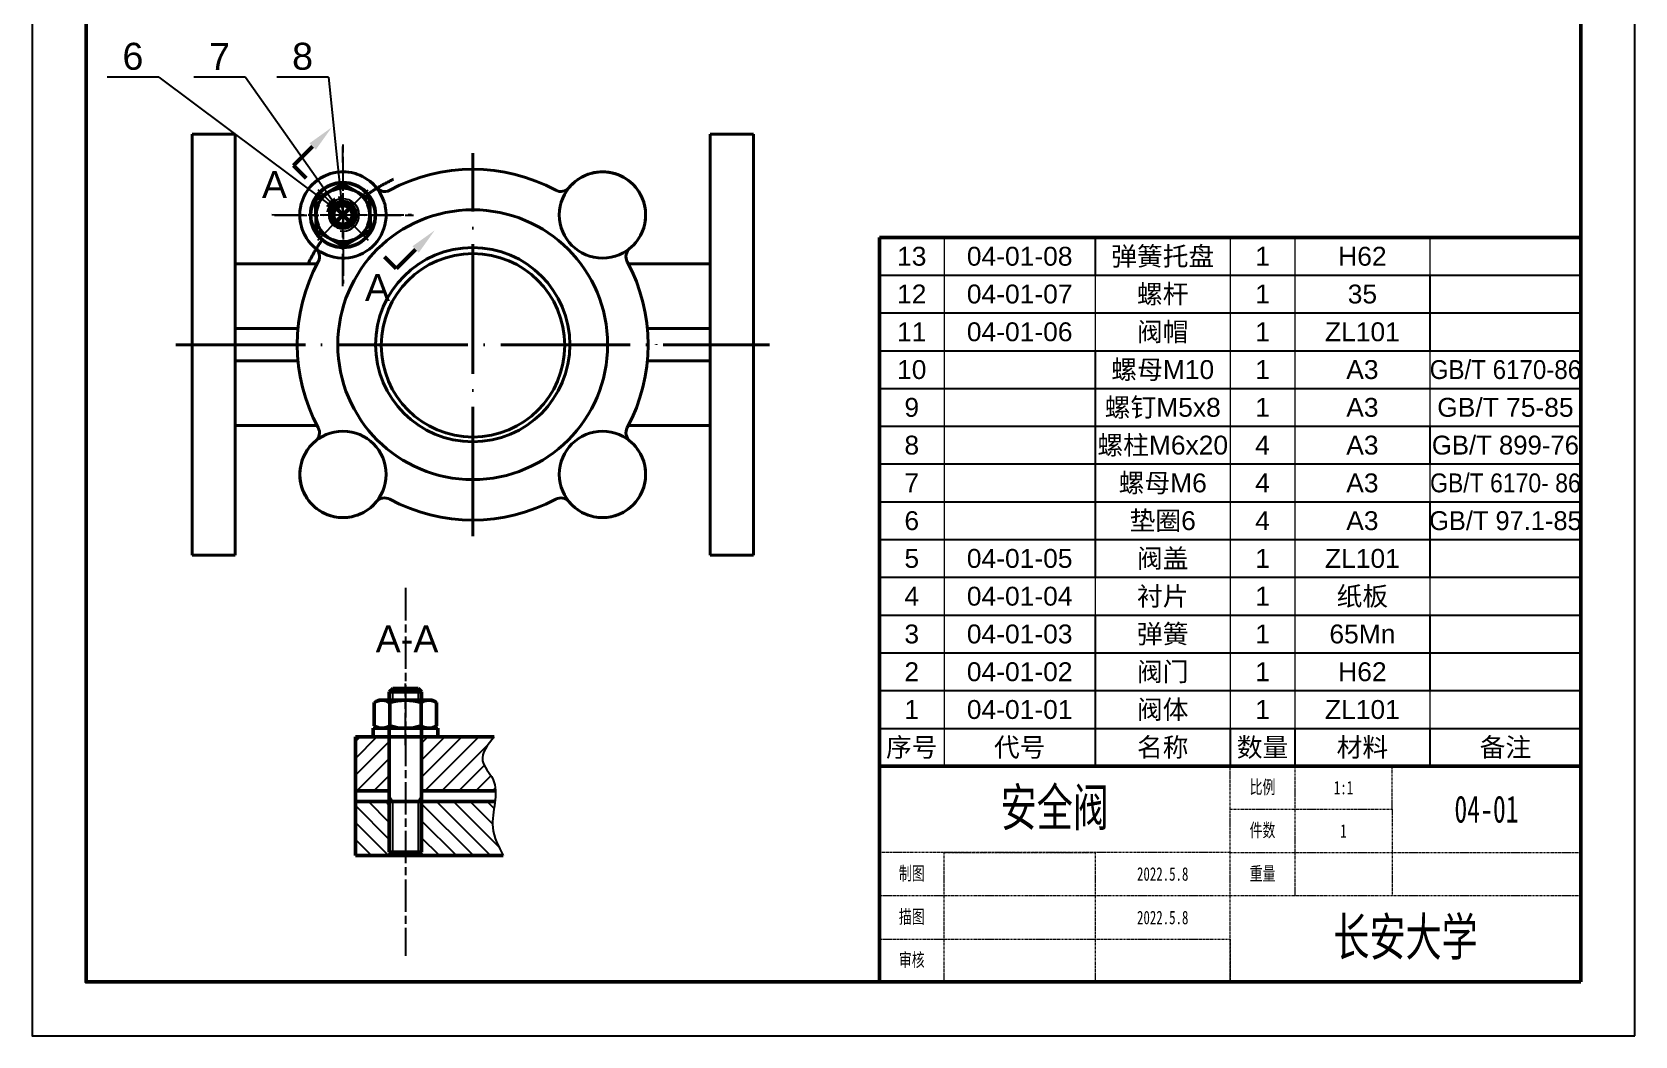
# Model space of a CAD drawing. Header units: millimetres. Extents: x 0 to 297, y 0 to 420.
# Drawn here: x 0 to 297, y 0 to 186 of the extents above; entities that cross this region are included whole.
import ezdxf

# ---------------------------------------------------------------- set-up
doc = ezdxf.new("R2010")
doc.units = ezdxf.units.MM
for name, pattern in [('ACAD_ISO04W100', [30, 24, -3, 0, -3]), ('AM_ISO08W050', [18, 12, -1.5, 3, -1.5]), ('AM_ISO08W050x2', [9, 6, -0.75, 1.5, -0.75]), ('CENTER2', [1.125, 0.75, -0.125, 0.125, -0.125])]:
    doc.linetypes.add(name, pattern=pattern)
for name, color, linetype, lineweight in [('AM_0N', 7, 'Continuous', 50), ('AM_10', 7, 'AM_ISO08W050', 50), ('AM_4N', 3, 'Continuous', 25), ('AM_5', 3, 'Continuous', 25), ('AM_7N', 4, 'AM_ISO08W050', 25), ('标题栏', 7, 'CENTER2', 15), ('粗实线', 7, 'Continuous', 50)]:
    doc.layers.add(name, color=color, linetype=linetype, lineweight=lineweight)
doc.layers.add('AM_12N', color=7, linetype='Continuous', lineweight=50, plot=False)
doc.layers.add('文字', color=7, linetype='Continuous')
doc.styles.get("Standard").update_dxf_attribs({"font": 'arial.ttf'})
doc.styles.add('汉字', font='simfang.ttf', dxfattribs={"width": 0.7, "height": 5})

# ---------------------------------------------------------------- blocks, each defined once
blk = doc.blocks.new('*U29')
at = {"layer": 'AM_0N'}
for p, q in [((598.74, 64.42), (598.08, 63.76)), ((604.08, 63.76), (598.08, 63.76)), ((598.08, 63.76), (598.08, 62.22)), ((598.74, 64.42), (603.41, 64.42)), ((603.41, 64.42), (604.08, 63.76)), ((604.08, 63.76), (604.08, 62.22)), ((598.08, 55.42), (598.08, 44.42)), ((604.08, 55.42), (604.08, 44.42)), ((598.08, 44.42), (598.08, 43.42)), ((598.08, 43.42), (598.08, 34.09)), ((604.08, 43.42), (598.08, 43.42)), ((604.08, 44.42), (604.08, 43.42)), ((604.08, 43.42), (604.08, 34.09)), ((598.08, 34.09), (598.74, 33.42)), ((604.08, 34.09), (598.08, 34.09)), ((603.41, 33.42), (598.74, 33.42)), ((604.08, 34.09), (603.41, 33.42))]:
    blk.add_line(p, q, dxfattribs=at)
at = {"layer": 'AM_4N'}
for p, q in [((598.69, 64.37), (598.69, 62.22)), ((603.46, 64.37), (603.46, 62.22)), ((598.08, 44.42), (598.69, 43.42)), ((598.69, 43.42), (598.69, 33.47)), ((604.08, 44.42), (603.46, 43.42)), ((603.46, 43.42), (603.46, 33.47))]:
    blk.add_line(p, q, dxfattribs=at)
at = {"layer": 'AM_7N', "linetype": 'AM_ISO08W050x2'}
blk.add_line((601.08, 83.02), (601.08, 14.82), dxfattribs=at)
blk = doc.blocks.new('*U30')
at = {"layer": 'AM_0N'}
for p, q in [((596.08, 57.02), (595.08, 57.02)), ((595.08, 57.02), (595.08, 55.42)), ((607.08, 57.02), (606.08, 57.02)), ((607.08, 55.42), (607.08, 57.02)), ((595.08, 55.42), (607.08, 55.42))]:
    blk.add_line(p, q, dxfattribs=at)
at = {"layer": 'AM_7N', "linetype": 'AM_ISO08W050x2'}
blk.add_line((601.08, 54.46), (601.08, 57.98), dxfattribs=at)
blk = doc.blocks.new('*U31')
at = {"layer": 'AM_0N'}
for p, q in [((595.3, 61.77), (596.08, 62.22)), ((595.3, 57.47), (595.3, 61.77)), ((596.08, 62.22), (606.08, 62.22)), ((598.19, 57.47), (598.19, 61.77)), ((603.96, 57.47), (603.96, 61.77)), ((606.85, 61.77), (606.08, 62.22)), ((606.85, 57.47), (606.85, 61.77)), ((595.3, 57.47), (596.08, 57.02)), ((596.08, 57.02), (606.08, 57.02)), ((606.85, 57.47), (606.08, 57.02))]:
    blk.add_line(p, q, dxfattribs=at)
for centre, radius, start, end in [((596.74, 59.67), 2.55, 55.5615, 115.5615), ((601.08, 52.68), 9.54, 72.383, 107.617), ((605.41, 59.67), 2.55, 64.4385, 124.4385), ((596.74, 59.57), 2.55, 244.4385, 304.4385), ((601.08, 66.56), 9.54, 252.383, 287.617), ((605.41, 59.57), 2.55, 235.5615, 295.5615)]:
    blk.add_arc(centre, radius, start, end, dxfattribs=at)
at = {"layer": 'AM_7N', "linetype": 'AM_ISO08W050x2'}
blk.add_line((601.08, 53.9), (601.08, 65.34), dxfattribs=at)
blk = doc.blocks.new('*U32')
at = {"layer": 'AM_0N'}
blk.add_circle((589.5, 152.15), 6, dxfattribs=at)
at = {"layer": 'AM_7N', "linetype": 'AM_ISO08W050x2'}
for p, q in [((589.45, 138.95), (589.55, 165.35)), ((576.3, 152.21), (602.7, 152.1))]:
    blk.add_line(p, q, dxfattribs=at)
blk = doc.blocks.new('*S6')
at = {"layer": 'AM_12N', "color": 4, "ltscale": 0.5}
for p, q in [((587.75, 150.4), (591.25, 153.9)), ((587.75, 153.9), (591.25, 150.4))]:
    blk.add_line(p, q, dxfattribs=at)
blk.add_circle((589.5, 152.15), 1.75, dxfattribs=at)
blk = doc.blocks.new('*U33')
at = {"layer": 'AM_0N'}
blk.add_circle((589.5, 152.15), 2.34, dxfattribs=at)
at = {"layer": 'AM_4N'}
blk.add_arc((589.5, 152.15), 2.39, 304.7855, 214.7855, dxfattribs=at)
at = {"layer": 'AM_7N', "linetype": 'AM_ISO08W050x2'}
for p, q in [((584.81, 147.5), (594.18, 156.8)), ((584.85, 156.84), (594.15, 147.47))]:
    blk.add_line(p, q, dxfattribs=at)
blk = doc.blocks.new('*S7')
at = {"layer": 'AM_12N', "color": 4, "ltscale": 0.5}
for p, q in [((587.75, 150.4), (591.25, 153.9)), ((587.75, 153.9), (591.25, 150.4))]:
    blk.add_line(p, q, dxfattribs=at)
blk.add_circle((589.5, 152.15), 1.75, dxfattribs=at)
blk = doc.blocks.new('*U34')
at = {"layer": 'AM_0N'}
for p, q in [((589.47, 157.93), (584.49, 155.02)), ((594.49, 155.06), (589.47, 157.93)), ((584.49, 155.02), (584.51, 149.24)), ((594.51, 149.29), (594.49, 155.06)), ((584.51, 149.24), (589.52, 146.38)), ((589.52, 146.38), (594.51, 149.29))]:
    blk.add_line(p, q, dxfattribs=at)
for radius in [5, 2.46]:
    blk.add_circle((589.5, 152.15), radius, dxfattribs=at)
at = {"layer": 'AM_4N'}
blk.add_arc((589.5, 152.15), 3, 260.2549, 170.2549, dxfattribs=at)
at = {"layer": 'AM_7N', "linetype": 'AM_ISO08W050x2'}
for p, q in [((589.44, 164.85), (589.55, 139.45)), ((576.8, 152.1), (602.2, 152.21))]:
    blk.add_line(p, q, dxfattribs=at)
blk = doc.blocks.new('*S8')
at = {"layer": 'AM_12N', "color": 4, "ltscale": 0.5}
for p, q in [((587.72, 150.43), (591.22, 153.93)), ((587.72, 153.93), (591.22, 150.43))]:
    blk.add_line(p, q, dxfattribs=at)
blk.add_circle((589.47, 152.18), 1.75, dxfattribs=at)
blk = doc.blocks.new('*S22')
at = {"layer": 'AM_5', "ltscale": 0.5}
for q in [(545.78, 177.68), (586.7, 154.25)]:
    blk.add_line((555.37, 177.68), q, dxfattribs=at)
at = {"layer": 'AM_5', "linetype": 'Continuous', "ltscale": 0.5}
blk.add_trace([(586.35, 153.78), (587.05, 154.72), (589.5, 152.15)], dxfattribs=at)
at = {"layer": 'AM_5', "color": 7, "ltscale": 0.5, "insert": (550.58, 178.99), "char_height": 5, "attachment_point": 8}
blk.add_mtext('6', dxfattribs=at)
blk = doc.blocks.new('*S23')
at = {"layer": 'AM_5', "ltscale": 0.5}
for q in [(561.84, 177.68), (587.45, 155.03)]:
    blk.add_line((571.42, 177.68), q, dxfattribs=at)
at = {"layer": 'AM_5', "linetype": 'Continuous', "ltscale": 0.5}
blk.add_trace([(586.97, 154.7), (587.93, 155.37), (589.47, 152.18)], dxfattribs=at)
at = {"layer": 'AM_5', "color": 7, "ltscale": 0.5, "insert": (566.63, 178.99), "char_height": 5, "attachment_point": 8}
blk.add_mtext('7', dxfattribs=at)
blk = doc.blocks.new('*S24')
at = {"layer": 'AM_5', "ltscale": 0.5}
for q in [(577.22, 177.68), (589.13, 155.63)]:
    blk.add_line((586.8, 177.68), q, dxfattribs=at)
at = {"layer": 'AM_5', "linetype": 'Continuous', "ltscale": 0.5}
blk.add_trace([(588.55, 155.57), (589.71, 155.69), (589.5, 152.15)], dxfattribs=at)
at = {"layer": 'AM_5', "color": 7, "ltscale": 0.5, "insert": (582.01, 178.99), "char_height": 5, "attachment_point": 8}
blk.add_mtext('8', dxfattribs=at)

msp = doc.modelspace()

# ---------------------------------------------------------------- hatches: boundary and pattern name
at = {"ltscale": 0.5}
h = msp.add_hatch(dxfattribs=at)
h.set_pattern_fill('ANSI31', color=256, scale=0.7)
h.set_pattern_definition([(45, (-690.9282, -83.3742), (-1.571545, 1.571545), [])])
h.paths.add_polyline_path([(59.938, 45.421), (66.188, 45.421), (66.188, 55.421), (63.188, 55.421), (61.188, 55.421), (59.938, 55.421)])
edge = h.paths.add_edge_path()
edge.add_spline(control_points=[(85.872, 45.421), (85.836, 46.18), (85.444, 48.16), (82.282, 51.252), (84.423, 53.926), (85.621, 55.421)], knot_values=[0, 0, 0, 0, 2.2989539, 6.1664576, 11.0734279, 11.0734279, 11.0734279, 11.0734279], degree=3, periodic=0)
edge.add_line((85.621, 55.421), (77.188, 55.421))
edge.add_line((77.188, 55.421), (75.188, 55.421))
edge.add_line((75.188, 55.421), (72.188, 55.421))
edge.add_line((72.188, 55.421), (72.188, 45.421))
edge.add_line((72.188, 45.421), (85.872, 45.421))
h = msp.add_hatch(dxfattribs=at)
h.set_pattern_fill('ANSI31', color=256, scale=0.7, angle=90)
h.set_pattern_definition([(135, (-690.9282, -83.3742), (-1.571545, -1.571545), [])])
edge = h.paths.add_edge_path()
edge.add_spline(control_points=[(87.312, 33.421), (86.42, 35.112), (84.771, 38.235), (85.574, 41.813), (85.769, 43.421)], knot_values=[13.0549934, 13.0549934, 13.0549934, 13.0549934, 18.6155899, 23.3303312, 23.3303312, 23.3303312, 23.3303312], degree=3, periodic=0)
edge.add_line((85.769, 43.421), (72.188, 43.421))
edge.add_line((72.188, 43.421), (72.188, 34.086))
edge.add_line((72.188, 34.086), (71.523, 33.421))
edge.add_line((71.523, 33.421), (87.312, 33.421))
h.paths.add_polyline_path([(66.188, 43.421), (59.938, 43.421), (59.938, 33.421), (66.852, 33.421), (66.188, 34.086)])

# ---------------------------------------------------------------- linework, layer by layer
at = {"lineweight": 40}
for p, q in [((29.652, 89.11), (29.652, 167.11)), ((29.652, 167.11), (37.652, 167.11)), ((37.652, 167.11), (37.652, 89.11)), ((133.652, 167.11), (125.652, 167.11)), ((125.652, 167.11), (125.652, 89.11)), ((133.652, 167.11), (133.652, 89.11)), ((37.652, 143.11), (52.821, 143.11)), ((110.484, 143.11), (125.652, 143.11)), ((37.652, 131.11), (49.291, 131.11)), ((114.014, 131.11), (125.652, 131.11)), ((81.655, 128.103), (81.653, 128.11)), ((81.655, 128.103), (81.658, 128.11)), ((37.652, 125.11), (49.291, 125.11)), ((114.014, 125.11), (125.652, 125.11)), ((37.652, 113.11), (52.821, 113.11)), ((110.484, 113.11), (125.652, 113.11)), ((37.652, 89.11), (29.652, 89.11)), ((125.652, 89.11), (133.652, 89.11))]:
    msp.add_line(p, q, dxfattribs=at)
at = {"linetype": 'ACAD_ISO04W100', "lineweight": 40}
for p, q in [((81.655, 92.61), (81.655, 163.61)), ((26.652, 128.11), (136.652, 128.11))]:
    msp.add_line(p, q, dxfattribs=at)
at = {"color": 0, "linetype": 'Continuous', "ltscale": 0.5}
for p, q in [((197, 148), (197, 141)), ((157, 141), (287, 141)), ((259, 141), (259, 134)), ((157, 134), (287, 134)), ((259, 134), (259, 127)), ((157, 127), (287, 127)), ((197, 127), (197, 120)), ((157, 120), (287, 120)), ((197, 120), (197, 113)), ((157, 113), (287, 113)), ((197, 113), (197, 106)), ((259, 113), (259, 106)), ((157, 106), (287, 106)), ((197, 106), (197, 99)), ((157, 99), (287, 99)), ((197, 99), (197, 92)), ((259, 99), (259, 92)), ((157, 92), (287, 92)), ((197, 92), (197, 85)), ((259, 92), (259, 85)), ((157, 85), (287, 85)), ((157, 78), (287, 78)), ((197, 78), (197, 71)), ((259, 78), (259, 71)), ((157, 71), (287, 71)), ((197, 71), (197, 64)), ((259, 71), (259, 64)), ((157, 64), (287, 64)), ((197, 64), (197, 57)), ((157, 57), (287, 57)), ((197, 57), (197, 50)), ((222, 57), (222, 50)), ((234, 57), (234, 50)), ((259, 57), (259, 50))]:
    msp.add_line(p, q, dxfattribs=at)
msp.add_lwpolyline([(297, 0), (297, 420), (0, 420), (0, 0)], close=True)
at = {"lineweight": 40}
for centre, radius in [((105.693, 152.152), 8), ((81.652, 128.11), 25), ((81.652, 128.11), 18), ((81.702, 127.992), 17), ((57.61, 104.069), 8), ((105.693, 104.069), 8)]:
    msp.add_circle(centre, radius, dxfattribs=at)
for centre, radius, start, end in [((81.652, 128.11), 32.5, 61.76799, 118.23201), ((81.652, 128.11), 32.5, 61.76799, 118.23201), ((57.611, 152.152), 8, 38.24202, 71.18891), ((105.694, 152.152), 8, 308.24309, 141.75798), ((65.332, 158.506), 2, 219.45133, 250.93036), ((65.332, 158.506), 2, 219.45133, 250.90765), ((97.972, 158.506), 2, 241.76799, 320.54867), ((97.972, 158.506), 2, 241.76799, 320.54867), ((112.048, 144.43), 2, 129.45133, 208.23201), ((112.048, 144.43), 2, 129.45133, 208.23201), ((81.652, 128.11), 32.5, 151.76799, 208.23201), ((81.652, 128.11), 32.5, 151.76799, 208.23201), ((51.256, 144.43), 2, 331.76799, 17.87501), ((51.257, 144.43), 2, 331.76799, 17.86902), ((81.652, 128.11), 32.5, 331.76799, 28.23201), ((81.652, 128.11), 32.5, 331.76799, 28.23201), ((81.652, 128.11), 34, 0, 0.02767), ((57.611, 104.069), 8, 128.24309, 321.75798), ((51.257, 111.79), 2, 309.45133, 28.23201), ((51.256, 111.79), 2, 309.45133, 28.23201), ((105.694, 104.069), 8, 218.24202, 51.75691), ((112.048, 111.79), 2, 151.76799, 230.54867), ((112.048, 111.79), 2, 151.76799, 230.54867), ((65.332, 97.714), 2, 61.76799, 140.54867), ((65.332, 97.714), 2, 61.76799, 140.54867), ((81.652, 128.11), 32.5, 241.76799, 298.23201), ((81.652, 128.11), 32.5, 241.76799, 298.23201), ((97.972, 97.714), 2, 39.45133, 118.23201), ((97.972, 97.714), 2, 39.45133, 118.23201)]:
    msp.add_arc(centre, radius, start, end, dxfattribs=at)
at = {"lineweight": 40, "ltscale": 0.5}
for centre, radius, start, end in [((57.61, 152.152), 8, 135.44977, 11.23469), ((57.611, 152.152), 8, 78.81109, 231.75691), ((57.61, 152.152), 8, 134.55023, 135.44977), ((57.61, 152.152), 8, 78.7921, 134.55023), ((57.611, 152.152), 8, 71.18891, 78.81109), ((57.61, 152.152), 8, 71.2079, 78.7921), ((57.61, 152.152), 8, 18.76531, 71.2079), ((65.332, 158.506), 2, 250.93036, 298.23201), ((65.332, 158.506), 2, 250.90765, 298.23201), ((57.61, 152.152), 8, 11.23469, 18.76531), ((51.256, 144.43), 2, 17.87501, 50.54867), ((51.257, 144.43), 2, 17.86902, 50.54867)]:
    msp.add_arc(centre, radius, start, end, dxfattribs=at)
at = {"linetype": 'ACAD_ISO04W100', "lineweight": 40, "ltscale": 0.5}
for start, end in [(120.37658, 124.83552), (145.12796, 149.68584), (149.68584, 153.8264)]:
    msp.add_arc((81.645, 128.118), 33.99, start, end, dxfattribs=at)
at = {"linetype": 'ACAD_ISO04W100', "lineweight": 40}
for centre, radius, start, end in [((81.645, 128.118), 33.99, 115.57213, 120.37658), ((81.648, 128.106), 34.006, 31.4749, 31.49023), ((81.648, 128.106), 34.006, 26.17399, 26.18268)]:
    msp.add_arc(centre, radius, start, end, dxfattribs=at)
at = {"ltscale": 0.5}
msp.add_spline([(85.621, 55.421), (83.482, 51.005), (85.353, 47.621), (85.353, 38.626), (87.312, 33.421)], degree=3, dxfattribs=at)
at = {"layer": 'AM_10', "color": 7, "linetype": 'AM_ISO08W050', "lineweight": 50, "ltscale": 0.5}
for p, q in [((48.454, 161.309), (51.989, 164.844)), ((48.454, 161.309), (50.787, 158.975)), ((67.536, 142.227), (71.071, 145.762)), ((67.442, 142.258), (65.308, 144.392))]:
    msp.add_line(p, q, dxfattribs=at)
at = {"layer": 'AM_10', "color": 7, "linetype": 'Continuous', "lineweight": 50, "ltscale": 0.5}
msp.add_trace([(52.579, 164.255), (51.4, 165.434), (55.525, 168.38)], dxfattribs=at)
at = {"layer": 'AM_10', "color": 7, "linetype": 'Continuous', "lineweight": 50, "ltscale": 0.5, "extrusion": (1.73191e-17, -1.73191e-17, -1)}
msp.add_trace([(-70.482, 146.352), (-71.661, 145.173), (-74.607, 149.298)], dxfattribs=at)
at = {"layer": '标题栏', "color": 0, "linetype": 'Continuous', "ltscale": 0.5}
for p, q in [((169, 148), (169, 141)), ((222, 148), (222, 141)), ((234, 148), (234, 141)), ((259, 148), (259, 141)), ((169, 141), (169, 134)), ((197, 141), (197, 134)), ((222, 141), (222, 134)), ((234, 141), (234, 134)), ((169, 134), (169, 127)), ((197, 134), (197, 127)), ((222, 134), (222, 127)), ((234, 134), (234, 127)), ((169, 127), (169, 120)), ((222, 127), (222, 120)), ((234, 127), (234, 120)), ((259, 127), (259, 120)), ((169, 120), (169, 113)), ((222, 120), (222, 113)), ((234, 120), (234, 113)), ((259, 120), (259, 113)), ((169, 113), (169, 106)), ((222, 113), (222, 106)), ((234, 113), (234, 106)), ((169, 106), (169, 99)), ((222, 106), (222, 99)), ((234, 106), (234, 99)), ((259, 106), (259, 99)), ((169, 99), (169, 92)), ((222, 99), (222, 92)), ((234, 99), (234, 92)), ((169, 92), (169, 85)), ((222, 92), (222, 85)), ((234, 92), (234, 85)), ((169, 85), (169, 78)), ((197, 85), (197, 78)), ((222, 85), (222, 78)), ((234, 85), (234, 78)), ((259, 85), (259, 78)), ((169, 78), (169, 71)), ((222, 78), (222, 71)), ((234, 78), (234, 71)), ((169, 71), (169, 64)), ((222, 71), (222, 64)), ((234, 71), (234, 64)), ((169, 64), (169, 57)), ((222, 64), (222, 57)), ((234, 64), (234, 57)), ((259, 64), (259, 57)), ((169, 57), (169, 50))]:
    msp.add_line(p, q, dxfattribs=at)
at = {"layer": '标题栏', "color": 7, "linetype": 'Continuous', "ltscale": 0.5}
for p, q in [((287, 50), (287, 148)), ((157, 50), (287, 50))]:
    msp.add_line(p, q, dxfattribs=at)
at = {"layer": '标题栏', "ltscale": 0.5}
for p, q in [((222, 34), (222, 50)), ((234, 50), (234, 26)), ((252, 42), (252, 50)), ((222, 42), (252, 42)), ((252, 42), (252, 34)), ((222, 34), (157, 34)), ((169, 10), (169, 34)), ((169, 34), (197, 34)), ((197, 34), (197, 10)), ((222, 10), (222, 34)), ((222, 34), (287, 34)), ((252, 34), (252, 26)), ((157, 26), (222, 26)), ((222, 26), (287, 26)), ((157, 17.93), (222, 17.93)), ((222, 17.93), (222, 10))]:
    msp.add_line(p, q, dxfattribs=at)
at = {"layer": '粗实线', "color": 7, "linetype": 'Continuous', "ltscale": 0.5}
for p, q in [((157, 148), (157, 50)), ((157, 148), (287, 148)), ((157, 50), (287, 50))]:
    msp.add_line(p, q, dxfattribs=at)
at = {"layer": '粗实线', "ltscale": 0.5}
for p, q in [((66.188, 55.421), (66.188, 57.021)), ((72.188, 55.421), (72.188, 57.021)), ((59.938, 55.421), (61.188, 55.421)), ((59.938, 55.421), (59.938, 45.421)), ((61.188, 55.421), (63.188, 55.421)), ((75.188, 55.421), (77.188, 55.421)), ((77.188, 55.421), (85.621, 55.421)), ((157, 50), (157, 10)), ((59.938, 45.421), (59.938, 43.421)), ((59.938, 45.421), (66.188, 45.421)), ((72.188, 45.421), (85.872, 45.421)), ((59.938, 43.421), (59.938, 33.421)), ((59.938, 43.421), (66.188, 43.421)), ((72.188, 43.421), (85.769, 43.421)), ((59.938, 33.421), (66.852, 33.421)), ((71.523, 33.421), (87.312, 33.421))]:
    msp.add_line(p, q, dxfattribs=at)
at = {"layer": '粗实线'}
msp.add_lwpolyline([(287, 10), (287, 410), (10, 410), (10, 10)], close=True, dxfattribs=at)

# ---------------------------------------------------------------- block references
at = {"layer": 'AM_0N'}
for name in ['*U32', '*U34', '*U33', '*U29', '*U31', '*U30']:
    msp.add_blockref(name, (-531.889, 0), dxfattribs=at)
at = {"layer": 'AM_12N', "ltscale": 0.5}
for name in ['*S8', '*S6', '*S7']:
    msp.add_blockref(name, (-531.889, 0), dxfattribs=at)
at = {"layer": 'AM_5', "ltscale": 0.5}
for name in ['*S22', '*S24', '*S23']:
    msp.add_blockref(name, (-531.889, 0), dxfattribs=at)

# ---------------------------------------------------------------- texts
at = {"layer": 'AM_10', "color": 7, "lineweight": 50, "ltscale": 0.5, "char_height": 5, "attachment_point": 5}
for s, insert in [('A', (44.918, 157.773)), ('A', (64, 138.691)), ('A-A', (69.485, 73.569))]:
    msp.add_mtext(s, dxfattribs=dict(at, insert=insert))
at = {"layer": '文字', "ltscale": 0.5, "attachment_point": 5, "style": '汉字'}
for s, width, insert, char_height in [('04-01', 35, (269.5, 42), 5), ('件数', 12, (228, 38), 2.5), ('1', 18, (243, 38), 2.5), ('制图', 13.15442, (163, 30), 2.5), ('2022.5.8', 25, (209.5, 30), 2.5), ('重量', 12, (228, 30), 2.5), ('描图', 12, (163, 21.965), 2.5), ('2022.5.8', 25, (209.5, 21.93), 2.5), ('长安大学', 65, (254.5, 18), 7), ('审核', 12, (163, 13.965), 2.5)]:
    msp.add_mtext_dynamic_manual_height_columns(s, width=width, gutter_width=12.5, heights=[0], dxfattribs=dict(at, insert=insert, char_height=char_height))
at = {"layer": '标题栏', "color": 0, "ltscale": 0.5, "char_height": 3.5, "attachment_point": 2}
for s, insert in [('13', (163, 146.25)), ('04-01-08', (183, 146.25)), ('弹簧托盘', (209.5, 146.25)), ('1', (228, 146.25)), ('H62', (246.5, 146.25)), ('螺杆', (209.5, 139.25)), ('12', (163, 139.25)), ('04-01-07', (183, 139.25)), ('1', (228, 139.25)), ('35', (246.5, 139.25)), ('11', (163, 132.25)), ('04-01-06', (183, 132.25)), ('阀帽', (209.5, 132.25)), ('1', (228, 132.25)), ('ZL101', (246.5, 132.25)), ('10', (163, 125.25)), ('螺母M10', (209.5, 125.25)), ('1', (228, 125.25)), ('A3', (246.5, 125.25)), ('\\W0.914128;GB/T 6170-86', (273, 125.25)), ('9', (163, 118.25)), ('螺钉M5x8', (209.5, 118.25)), ('1', (228, 118.25)), ('A3', (246.5, 118.25)), ('GB/T 75-85', (273, 118.25)), ('8', (163, 111.25)), ('螺柱M6x20', (209.5, 111.25)), ('4', (228, 111.25)), ('A3', (246.5, 111.25)), ('\\W0.974151;GB/T 899-76', (273, 111.25)), ('7', (163, 104.25)), ('螺母M6', (209.5, 104.25)), ('4', (228, 104.25)), ('A3', (246.5, 104.25)), ('\\W0.870605;GB/T 6170- 86', (273, 104.25)), ('6', (163, 97.25)), ('垫圈6', (209.5, 97.25)), ('4', (228, 97.25)), ('A3', (246.5, 97.25)), ('\\W0.962825;GB/T 97.1-85', (273, 97.25)), ('5', (163, 90.25)), ('04-01-05', (183, 90.25)), ('{\\fSimSun|b0|i0|c134|p2;阀\\fMS PGothic|b0|i0|c128|p34;盖}', (209.5, 90.25)), ('1', (228, 90.25)), ('ZL101', (246.5, 90.25)), ('4', (163, 83.25)), ('04-01-04', (183, 83.25)), ('衬片', (209.5, 83.25)), ('1', (228, 83.25)), ('纸板', (246.5, 83.25)), ('3', (163, 76.25)), ('04-01-03', (183, 76.25)), ('弹簧', (209.5, 76.25)), ('1', (228, 76.25)), ('65Mn', (246.5, 76.25)), ('2', (163, 69.25)), ('04-01-02', (183, 69.25)), ('阀门', (209.5, 69.25)), ('1', (228, 69.25)), ('H62', (246.5, 69.25)), ('阀体', (209.5, 62.25)), ('1', (163, 62.25)), ('04-01-01', (183, 62.25)), ('1', (228, 62.25)), ('ZL101', (246.5, 62.25)), ('序号', (163, 55.25)), ('代号', (183, 55.25)), ('名称', (209.5, 55.25)), ('数量', (228, 55.25)), ('材料', (246.5, 55.25)), ('备注', (273, 55.25))]:
    msp.add_mtext(s, dxfattribs=dict(at, insert=insert))
at = {"layer": '标题栏', "ltscale": 0.5, "attachment_point": 5, "style": '汉字'}
for s, width, insert, char_height in [('比例', 12, (228, 46), 2.5), ('安全阀', 65, (189.5, 42), 7), ('1:1', 18, (243, 46), 2.5)]:
    msp.add_mtext_dynamic_manual_height_columns(s, width=width, gutter_width=12.5, heights=[0], dxfattribs=dict(at, insert=insert, char_height=char_height))

doc.saveas('drawing.dxf')
